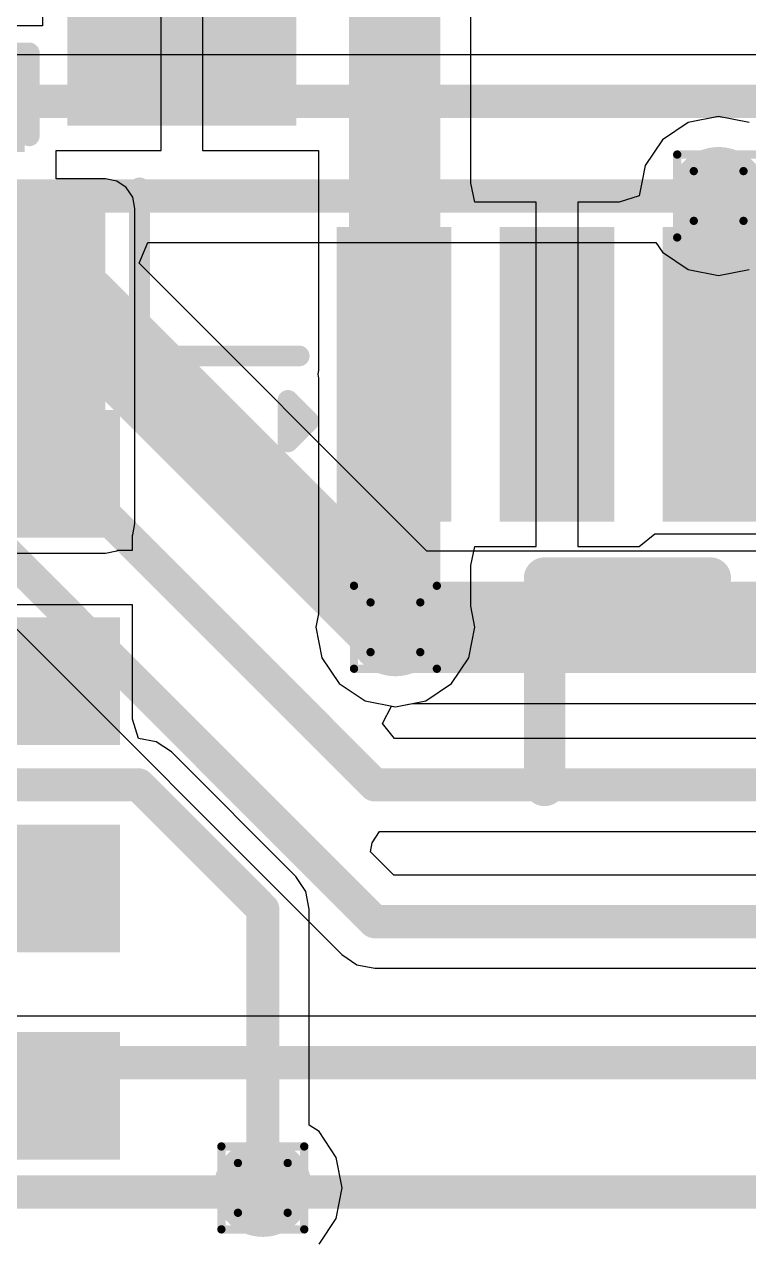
# Model space of a CAD drawing. Header units: inches. Extents: x -8 to 210, y -39 to 109.
# Drawn here: x 30.26 to 34.7, y 46.35 to 53.78 of the extents above; entities that cross this region are included whole.
import ezdxf

# ---------------------------------------------------------------- set-up
doc = ezdxf.new("R2010")
doc.units = ezdxf.units.IN
for name, color, linetype in [('Bottom Layer', 5, 'Continuous'), ('Drill Drawing', 1, 'Continuous'), ('Top Layer', 1, 'Continuous'), ('Top Overlay', 2, 'Continuous'), ('Top Paste', 8, 'Continuous'), ('Top Solder', 216, 'Continuous'), ('Via Holes', 16, 'Continuous')]:
    doc.layers.add(name, color=color, linetype=linetype)

# ---------------------------------------------------------------- blocks, each defined once
blk = doc.blocks.new('SOIC_8__208______21')
at = {"layer": 'Top Layer'}
for points in [[(-4.41, 2.195), (-2.8, 2.195), (-2.8, 1.615), (-4.41, 1.615)], [(2.8, 2.195), (4.41, 2.195), (4.41, 1.615), (2.8, 1.615)], [(-4.41, 0.925), (-2.8, 0.925), (-2.8, 0.345), (-4.41, 0.345)], [(2.8, 0.925), (4.41, 0.925), (4.41, 0.345), (2.8, 0.345)], [(-4.41, -0.345), (-2.8, -0.345), (-2.8, -0.925), (-4.41, -0.925)], [(2.8, -0.345), (4.41, -0.345), (4.41, -0.925), (2.8, -0.925)], [(-4.41, -1.615), (-2.8, -1.615), (-2.8, -2.195), (-4.41, -2.195)], [(2.8, -1.615), (4.41, -1.615), (4.41, -2.195), (2.8, -2.195)]]:
    blk.add_hatch(color=1, dxfattribs=at).paths.add_polyline_path(points)
at = {"layer": 'Top Overlay'}
blk.add_hatch(color=2, dxfattribs=at).paths.add_polyline_path([(-2.6924, 1.6246), (-2.3368, 1.6246), (-2.3368, 2.2088), (-2.6924, 2.2088)])
at = {"layer": 'Top Paste'}
for points in [[(-4.41, 2.195), (-2.8, 2.195), (-2.8, 1.615), (-4.41, 1.615)], [(2.8, 2.195), (4.41, 2.195), (4.41, 1.615), (2.8, 1.615)], [(-4.41, 0.925), (-2.8, 0.925), (-2.8, 0.345), (-4.41, 0.345)], [(2.8, 0.925), (4.41, 0.925), (4.41, 0.345), (2.8, 0.345)], [(-4.41, -0.345), (-2.8, -0.345), (-2.8, -0.925), (-4.41, -0.925)], [(2.8, -0.345), (4.41, -0.345), (4.41, -0.925), (2.8, -0.925)], [(-4.41, -1.615), (-2.8, -1.615), (-2.8, -2.195), (-4.41, -2.195)], [(2.8, -1.615), (4.41, -1.615), (4.41, -2.195), (2.8, -2.195)]]:
    blk.add_hatch(color=8, dxfattribs=at).paths.add_polyline_path(points)
at = {"layer": 'Top Solder'}
for points in [[(-4.5116, 2.2966), (-2.6984, 2.2966), (-2.6984, 1.5134), (-4.5116, 1.5134)], [(2.6984, 2.2966), (4.5116, 2.2966), (4.5116, 1.5134), (2.6984, 1.5134)], [(-4.5116, 1.0266), (-2.6984, 1.0266), (-2.6984, 0.2434), (-4.5116, 0.2434)], [(2.6984, 1.0266), (4.5116, 1.0266), (4.5116, 0.2434), (2.6984, 0.2434)], [(-4.5116, -0.2434), (-2.6984, -0.2434), (-2.6984, -1.0266), (-4.5116, -1.0266)], [(2.6984, -0.2434), (4.5116, -0.2434), (4.5116, -1.0266), (2.6984, -1.0266)], [(-4.5116, -1.5134), (-2.6984, -1.5134), (-2.6984, -2.2966), (-4.5116, -2.2966)], [(2.6984, -1.5134), (4.5116, -1.5134), (4.5116, -2.2966), (2.6984, -2.2966)]]:
    blk.add_hatch(color=216, dxfattribs=at).paths.add_polyline_path(points)
at = {"layer": 'Top Overlay'}
for points in [[(-2.69, 2.69, 0.127, 0.127, 0), (2.69, 2.69, 0.127, 0.127, 0)], [(-4.699, 2.0574, 0.127, 0.127, 0), (-4.572, 1.9304, 0.127, 0.127, 0)], [(-4.699, 1.8034, 0.127, 0.127, 0), (-4.699, 2.0574, 0.127, 0.127, 0)], [(-4.699, 1.8034, 0.127, 0.127, 0), (-4.572, 1.9304, 0.127, 0.127, 0)], [(-2.69, -2.69, 0.127, 0.127, 0), (2.69, -2.69, 0.127, 0.127, 0)]]:
    blk.add_lwpolyline(points, format="xyseb", dxfattribs=at)
for points in [[(-2.7217, 2.69, 0.0635, 0.0635, 1), (-2.6582, 2.69, 0.0635, 0.0635, 1)], [(2.6582, 2.69, 0.0635, 0.0635, 1), (2.7217, 2.69, 0.0635, 0.0635, 1)], [(-4.7307, 2.0574, 0.0635, 0.0635, 1), (-4.6672, 2.0574, 0.0635, 0.0635, 1)], [(-4.7307, 2.0574, 0.0635, 0.0635, 1), (-4.6672, 2.0574, 0.0635, 0.0635, 1)], [(-4.6037, 1.9304, 0.0635, 0.0635, 1), (-4.5402, 1.9304, 0.0635, 0.0635, 1)], [(-4.6037, 1.9304, 0.0635, 0.0635, 1), (-4.5402, 1.9304, 0.0635, 0.0635, 1)], [(-4.7307, 1.8034, 0.0635, 0.0635, 1), (-4.6672, 1.8034, 0.0635, 0.0635, 1)], [(-4.7307, 1.8034, 0.0635, 0.0635, 1), (-4.6672, 1.8034, 0.0635, 0.0635, 1)], [(-2.7217, -2.69, 0.0635, 0.0635, 1), (-2.6582, -2.69, 0.0635, 0.0635, 1)], [(2.6582, -2.69, 0.0635, 0.0635, 1), (2.7217, -2.69, 0.0635, 0.0635, 1)]]:
    blk.add_lwpolyline(points, format="xyseb", close=True, dxfattribs=at)
blk = doc.blocks.new('V________T______87')
at = {"layer": 'Top Layer'}
for points in [[(-4.4, 2.1625), (-3.2, 2.1625), (-3.2, 0.3625), (-4.4, 0.3625)], [(3.2, 2.1625), (4.4, 2.1625), (4.4, 0.3625), (3.2, 0.3625)], [(-2.75, -0.4625), (-2.25, -0.4625), (-2.25, -2.0625), (-2.75, -2.0625)], [(-1.75, -0.4625), (-1.25, -0.4625), (-1.25, -2.0625), (-1.75, -2.0625)], [(-0.75, -0.4625), (-0.25, -0.4625), (-0.25, -2.0625), (-0.75, -2.0625)], [(0.25, -0.4625), (0.75, -0.4625), (0.75, -2.0625), (0.25, -2.0625)], [(1.25, -0.4625), (1.75, -0.4625), (1.75, -2.0625), (1.25, -2.0625)], [(2.25, -0.4625), (2.75, -0.4625), (2.75, -2.0625), (2.25, -2.0625)]]:
    blk.add_hatch(color=1, dxfattribs=at).paths.add_polyline_path(points)
at = {"layer": 'Top Paste'}
for points in [[(-4.4, 2.1625), (-3.2, 2.1625), (-3.2, 0.3625), (-4.4, 0.3625)], [(3.2, 2.1625), (4.4, 2.1625), (4.4, 0.3625), (3.2, 0.3625)], [(-2.75, -0.4625), (-2.25, -0.4625), (-2.25, -2.0625), (-2.75, -2.0625)], [(-1.75, -0.4625), (-1.25, -0.4625), (-1.25, -2.0625), (-1.75, -2.0625)], [(-0.75, -0.4625), (-0.25, -0.4625), (-0.25, -2.0625), (-0.75, -2.0625)], [(0.25, -0.4625), (0.75, -0.4625), (0.75, -2.0625), (0.25, -2.0625)], [(1.25, -0.4625), (1.75, -0.4625), (1.75, -2.0625), (1.25, -2.0625)], [(2.25, -0.4625), (2.75, -0.4625), (2.75, -2.0625), (2.25, -2.0625)]]:
    blk.add_hatch(color=8, dxfattribs=at).paths.add_polyline_path(points)
at = {"layer": 'Top Solder'}
for points in [[(-4.5016, 2.2641), (-3.0984, 2.2641), (-3.0984, 0.2609), (-4.5016, 0.2609)], [(3.0984, 2.2641), (4.5016, 2.2641), (4.5016, 0.2609), (3.0984, 0.2609)], [(-2.8516, -0.3609), (-2.1484, -0.3609), (-2.1484, -2.1641), (-2.8516, -2.1641)], [(-1.8516, -0.3609), (-1.1484, -0.3609), (-1.1484, -2.1641), (-1.8516, -2.1641)], [(-0.8516, -0.3609), (-0.1484, -0.3609), (-0.1484, -2.1641), (-0.8516, -2.1641)], [(0.1484, -0.3609), (0.8516, -0.3609), (0.8516, -2.1641), (0.1484, -2.1641)], [(1.1484, -0.3609), (1.8516, -0.3609), (1.8516, -2.1641), (1.1484, -2.1641)], [(2.1484, -0.3609), (2.8516, -0.3609), (2.8516, -2.1641), (2.1484, -2.1641)]]:
    blk.add_hatch(color=216, dxfattribs=at).paths.add_polyline_path(points)
at = {"layer": 'Top Overlay'}
for points in [[(-2.8844, 2.1732, 0.127, 0.127, 0), (2.9322, 2.1732, 0.127, 0.127, 0)], [(-4.0592, -1.15, 0.127, 0.127, 0), (-4.0592, -0.1204, 0.127, 0.127, 0)], [(4.0592, -1.15, 0.127, 0.127, 0), (4.0592, -0.1204, 0.127, 0.127, 0)], [(-4.0592, -1.15, 0.127, 0.127, 0), (-3.0804, -1.15, 0.127, 0.127, 0)], [(3.0804, -1.15, 0.127, 0.127, 0), (4.0592, -1.15, 0.127, 0.127, 0)], [(-3.1496, -1.4224, 0.127, 0.127, 0), (-3.0226, -1.5494, 0.127, 0.127, 0)], [(-3.1496, -1.6764, 0.127, 0.127, 0), (-3.1496, -1.4224, 0.127, 0.127, 0)], [(-3.1496, -1.6764, 0.127, 0.127, 0), (-3.0226, -1.5494, 0.127, 0.127, 0)]]:
    blk.add_lwpolyline(points, format="xyseb", dxfattribs=at)
for points in [[(-2.9161, 2.1732, 0.0635, 0.0635, 1), (-2.8526, 2.1732, 0.0635, 0.0635, 1)], [(2.9005, 2.1732, 0.0635, 0.0635, 1), (2.964, 2.1732, 0.0635, 0.0635, 1)], [(-4.0909, -0.1204, 0.0635, 0.0635, 1), (-4.0274, -0.1204, 0.0635, 0.0635, 1)], [(4.0275, -0.1204, 0.0635, 0.0635, 1), (4.091, -0.1204, 0.0635, 0.0635, 1)], [(-4.0909, -1.15, 0.0635, 0.0635, 1), (-4.0274, -1.15, 0.0635, 0.0635, 1)], [(-4.0909, -1.15, 0.0635, 0.0635, 1), (-4.0274, -1.15, 0.0635, 0.0635, 1)], [(-3.1122, -1.15, 0.0635, 0.0635, 1), (-3.0487, -1.15, 0.0635, 0.0635, 1)], [(3.0487, -1.15, 0.0635, 0.0635, 1), (3.1122, -1.15, 0.0635, 0.0635, 1)], [(4.0275, -1.15, 0.0635, 0.0635, 1), (4.091, -1.15, 0.0635, 0.0635, 1)], [(4.0275, -1.15, 0.0635, 0.0635, 1), (4.091, -1.15, 0.0635, 0.0635, 1)], [(-3.1814, -1.4224, 0.0635, 0.0635, 1), (-3.1178, -1.4224, 0.0635, 0.0635, 1)], [(-3.1814, -1.4224, 0.0635, 0.0635, 1), (-3.1178, -1.4224, 0.0635, 0.0635, 1)], [(-3.0543, -1.5494, 0.0635, 0.0635, 1), (-2.9909, -1.5494, 0.0635, 0.0635, 1)], [(-3.0543, -1.5494, 0.0635, 0.0635, 1), (-2.9909, -1.5494, 0.0635, 0.0635, 1)], [(-3.1814, -1.6764, 0.0635, 0.0635, 1), (-3.1178, -1.6764, 0.0635, 0.0635, 1)], [(-3.1814, -1.6764, 0.0635, 0.0635, 1), (-3.1178, -1.6764, 0.0635, 0.0635, 1)]]:
    blk.add_lwpolyline(points, format="xyseb", close=True, dxfattribs=at)
blk = doc.blocks.new('C___0402_136')
at = {"layer": 'Top Layer'}
for points in [[(-0.6985, -0.3175), (-0.6985, 0.3175), (-0.2413, 0.3175), (-0.2413, -0.3175)], [(0.2413, -0.3175), (0.2413, 0.3175), (0.6985, 0.3175), (0.6985, -0.3175)]]:
    blk.add_hatch(color=1, dxfattribs=at).paths.add_polyline_path(points)
at = {"layer": 'Top Paste'}
for points in [[(-0.6985, -0.3175), (-0.6985, 0.3175), (-0.2413, 0.3175), (-0.2413, -0.3175)], [(0.2413, -0.3175), (0.2413, 0.3175), (0.6985, 0.3175), (0.6985, -0.3175)]]:
    blk.add_hatch(color=8, dxfattribs=at).paths.add_polyline_path(points)
at = {"layer": 'Top Solder'}
for points in [[(-0.7585, -0.3775), (-0.7585, 0.3775), (-0.1813, 0.3775), (-0.1813, -0.3775)], [(0.1813, -0.3775), (0.1813, 0.3775), (0.7585, 0.3775), (0.7585, -0.3775)]]:
    blk.add_hatch(color=216, dxfattribs=at).paths.add_polyline_path(points)
at = {"layer": 'Top Overlay'}
for points in [[(-0.7874, -0.4064, 0.127, 0.127, 0), (-0.7874, 0.4064, 0.127, 0.127, 0)], [(-0.2794, 0.4064, 0.127, 0.127, 0), (-0.7874, 0.4064, 0.127, 0.127, 0)], [(0.7874, 0.4064, 0.127, 0.127, 0), (0.2794, 0.4064, 0.127, 0.127, 0)], [(0.7874, -0.4064, 0.127, 0.127, 0), (0.7874, 0.4064, 0.127, 0.127, 0)], [(-0.2794, -0.4064, 0.127, 0.127, 0), (-0.7874, -0.4064, 0.127, 0.127, 0)], [(0.7874, -0.4064, 0.127, 0.127, 0), (0.2794, -0.4064, 0.127, 0.127, 0)]]:
    blk.add_lwpolyline(points, format="xyseb", dxfattribs=at)
for points in [[(-0.8191, 0.4064, 0.0635, 0.0635, 1), (-0.7556, 0.4064, 0.0635, 0.0635, 1)], [(-0.8191, 0.4064, 0.0635, 0.0635, 1), (-0.7556, 0.4064, 0.0635, 0.0635, 1)], [(-0.3111, 0.4064, 0.0635, 0.0635, 1), (-0.2477, 0.4064, 0.0635, 0.0635, 1)], [(0.2477, 0.4064, 0.0635, 0.0635, 1), (0.3111, 0.4064, 0.0635, 0.0635, 1)], [(0.7556, 0.4064, 0.0635, 0.0635, 1), (0.8191, 0.4064, 0.0635, 0.0635, 1)], [(0.7556, 0.4064, 0.0635, 0.0635, 1), (0.8191, 0.4064, 0.0635, 0.0635, 1)], [(-0.8191, -0.4064, 0.0635, 0.0635, 1), (-0.7556, -0.4064, 0.0635, 0.0635, 1)], [(-0.8191, -0.4064, 0.0635, 0.0635, 1), (-0.7556, -0.4064, 0.0635, 0.0635, 1)], [(-0.3111, -0.4064, 0.0635, 0.0635, 1), (-0.2477, -0.4064, 0.0635, 0.0635, 1)], [(0.2477, -0.4064, 0.0635, 0.0635, 1), (0.3111, -0.4064, 0.0635, 0.0635, 1)], [(0.7556, -0.4064, 0.0635, 0.0635, 1), (0.8191, -0.4064, 0.0635, 0.0635, 1)], [(0.7556, -0.4064, 0.0635, 0.0635, 1), (0.8191, -0.4064, 0.0635, 0.0635, 1)]]:
    blk.add_lwpolyline(points, format="xyseb", close=True, dxfattribs=at)

msp = doc.modelspace()

# ---------------------------------------------------------------- hatches: boundary and pattern name
at = {"layer": 'Bottom Layer'}
h = msp.add_hatch(color=5, dxfattribs=at)
edge = h.paths.add_edge_path()
edge.add_arc((34.5186, 52.7304), 0.3, 0, 360)
h = msp.add_hatch(color=5, dxfattribs=at)
edge = h.paths.add_edge_path()
edge.add_arc((32.5374, 50.0888), 0.3, 0, 360)
h = msp.add_hatch(color=5, dxfattribs=at)
edge = h.paths.add_edge_path()
edge.add_arc((31.7246, 46.655), 0.3, 0, 360)
at = {"layer": 'Top Layer'}
h = msp.add_hatch(color=1, dxfattribs=at)
edge = h.paths.add_edge_path()
edge.add_arc((34.5186, 52.7304), 0.3, 0, 360)
msp.add_hatch(color=1, dxfattribs=at).paths.add_polyline_path([(28.448, 50.7238), (30.7594, 50.7238), (30.7594, 52.6542), (28.448, 52.6542)])
h = msp.add_hatch(color=1, dxfattribs=at)
edge = h.paths.add_edge_path()
edge.add_arc((32.5374, 50.0888), 0.3, 0, 360)
h = msp.add_hatch(color=1, dxfattribs=at)
edge = h.paths.add_edge_path()
edge.add_arc((31.7246, 46.655), 0.3, 0, 360)
at = {"layer": 'Via Holes'}
h = msp.add_hatch(color=7, dxfattribs=at)
edge = h.paths.add_edge_path()
edge.add_arc((34.5186, 52.7304), 0.15, 0, 360)
h = msp.add_hatch(color=7, dxfattribs=at)
edge = h.paths.add_edge_path()
edge.add_arc((32.5374, 50.0888), 0.15, 0, 360)
h = msp.add_hatch(color=7, dxfattribs=at)
edge = h.paths.add_edge_path()
edge.add_arc((31.7246, 46.655), 0.15, 0, 360)

# ---------------------------------------------------------------- linework, layer by layer
at = {"layer": 'Bottom Layer'}
for p, q in [((35.1503, 53.5947), (13.7112, 53.5947)), ((30.9669, 52.3185), (31.0195, 52.4455)), ((31.0195, 52.4455), (34.1343, 52.4455)), ((34.1343, 52.4455), (34.1741, 52.3859)), ((34.1741, 52.3859), (34.3322, 52.2803)), ((32.7305, 50.555), (30.9669, 52.3185)), ((34.3322, 52.2803), (34.5186, 52.2432)), ((34.5186, 52.2432), (34.705, 52.2803)), ((29.5434, 50.7495), (32.209, 48.084)), ((40.0558, 50.555), (32.7305, 50.555)), ((32.4583, 49.5002), (32.5134, 49.6064)), ((32.5134, 49.6064), (32.5374, 49.6016)), ((32.5374, 49.6016), (32.643, 49.6226)), ((32.643, 49.6226), (39.8627, 49.6226)), ((32.532, 49.4085), (32.4583, 49.5002)), ((39.3151, 49.4085), (32.532, 49.4085)), ((32.3956, 48.7687), (32.4396, 48.8387)), ((32.4396, 48.8387), (39.1972, 48.8387)), ((32.3842, 48.7144), (32.3956, 48.7687)), ((32.5284, 48.5703), (32.3842, 48.7144)), ((38.7858, 48.5703), (32.5284, 48.5703)), ((32.209, 48.084), (32.209, 48.084)), ((32.209, 48.084), (32.3014, 48.0222)), ((32.3014, 48.0222), (32.4104, 48.0005)), ((32.4104, 48.0005), (32.4104, 48.0005)), ((32.4104, 48.0005), (36.3346, 48.0005)), ((36.1409, 47.7067), (29.4386, 47.7067))]:
    msp.add_line(p, q, dxfattribs=at)
for points in [[(13.7112, 53.3098, 0.2032, 0.2032, 0), (35.5346, 53.3098, 0.2032, 0.2032, 0)], [(14.2762, 52.7304, 0.2032, 0.2032, 0), (34.5186, 52.7304, 0.2032, 0.2032, 0)], [(19.9898, 52.0446, 0.5588, 0.5588, 0), (30.5816, 52.0446, 0.5588, 0.5588, 0)], [(30.5816, 52.0446, 0.5588, 0.5588, 0), (32.5374, 50.0888, 0.5588, 0.5588, 0)], [(30.1186, 51.4154, 0.2032, 0.2032, 0), (32.4104, 49.1236, 0.2032, 0.2032, 0)], [(29.6614, 51.0344, 0.2032, 0.2032, 0), (32.4104, 48.2854, 0.2032, 0.2032, 0)], [(32.5374, 50.0888, 0.5588, 0.5588, 0), (40.0558, 50.0888, 0.5588, 0.5588, 0)], [(32.4104, 49.1236, 0.2032, 0.2032, 0), (39.3152, 49.1236, 0.2032, 0.2032, 0)], [(32.4104, 48.2854, 0.2032, 0.2032, 0), (38.7858, 48.2854, 0.2032, 0.2032, 0)], [(29.4386, 47.4218, 0.2032, 0.2032, 0), (36.5252, 47.4218, 0.2032, 0.2032, 0)], [(31.7246, 46.6296, 0.2032, 0.2032, 0), (31.7246, 46.655, 0.2032, 0.2032, 0)], [(31.7246, 46.6296, 0.2032, 0.2032, 0), (38.9938, 46.6296, 0.2032, 0.2032, 0)]]:
    msp.add_lwpolyline(points, format="xyseb", dxfattribs=at)
for points in [[(34.4678, 52.7304, 0.1016, 0.1016, 1), (34.5694, 52.7304, 0.1016, 0.1016, 1)], [(30.4419, 52.0446, 0.2794, 0.2794, 1), (30.7213, 52.0446, 0.2794, 0.2794, 1)], [(30.4419, 52.0446, 0.2794, 0.2794, 1), (30.7213, 52.0446, 0.2794, 0.2794, 1)], [(32.3977, 50.0888, 0.2794, 0.2794, 1), (32.6771, 50.0888, 0.2794, 0.2794, 1)], [(32.3977, 50.0888, 0.2794, 0.2794, 1), (32.6771, 50.0888, 0.2794, 0.2794, 1)], [(32.3596, 49.1236, 0.1016, 0.1016, 1), (32.4612, 49.1236, 0.1016, 0.1016, 1)], [(32.3596, 49.1236, 0.1016, 0.1016, 1), (32.4612, 49.1236, 0.1016, 0.1016, 1)], [(32.3596, 48.2854, 0.1016, 0.1016, 1), (32.4612, 48.2854, 0.1016, 0.1016, 1)], [(32.3596, 48.2854, 0.1016, 0.1016, 1), (32.4612, 48.2854, 0.1016, 0.1016, 1)], [(31.6738, 46.655, 0.1016, 0.1016, 1), (31.7754, 46.655, 0.1016, 0.1016, 1)], [(31.6738, 46.6296, 0.1016, 0.1016, 1), (31.7754, 46.6296, 0.1016, 0.1016, 1)], [(31.6738, 46.6296, 0.1016, 0.1016, 1), (31.7754, 46.6296, 0.1016, 0.1016, 1)]]:
    msp.add_lwpolyline(points, format="xyseb", close=True, dxfattribs=at)
at = {"layer": 'Drill Drawing'}
for points in [[(34.2646, 52.9844, 0.0508, 0.0508, 0), (34.7726, 52.9844, 0.0508, 0.0508, 0)], [(34.2646, 52.4764, 0.0508, 0.0508, 0), (34.2646, 52.9844, 0.0508, 0.0508, 0)], [(34.3662, 52.8828, 0.0508, 0.0508, 0), (34.671, 52.8828, 0.0508, 0.0508, 0)], [(34.3662, 52.578, 0.0508, 0.0508, 0), (34.3662, 52.8828, 0.0508, 0.0508, 0)], [(34.671, 52.578, 0.0508, 0.0508, 0), (34.671, 52.8828, 0.0508, 0.0508, 0)], [(34.3662, 52.578, 0.0508, 0.0508, 0), (34.671, 52.578, 0.0508, 0.0508, 0)], [(34.2646, 52.4764, 0.0508, 0.0508, 0), (34.7726, 52.4764, 0.0508, 0.0508, 0)], [(32.2834, 50.3428, 0.0508, 0.0508, 0), (32.7914, 50.3428, 0.0508, 0.0508, 0)], [(32.2834, 49.8348, 0.0508, 0.0508, 0), (32.2834, 50.3428, 0.0508, 0.0508, 0)], [(32.7914, 49.8348, 0.0508, 0.0508, 0), (32.7914, 50.3428, 0.0508, 0.0508, 0)], [(32.385, 50.2412, 0.0508, 0.0508, 0), (32.6898, 50.2412, 0.0508, 0.0508, 0)], [(32.385, 49.9364, 0.0508, 0.0508, 0), (32.385, 50.2412, 0.0508, 0.0508, 0)], [(32.6898, 49.9364, 0.0508, 0.0508, 0), (32.6898, 50.2412, 0.0508, 0.0508, 0)], [(32.385, 49.9364, 0.0508, 0.0508, 0), (32.6898, 49.9364, 0.0508, 0.0508, 0)], [(32.2834, 49.8348, 0.0508, 0.0508, 0), (32.7914, 49.8348, 0.0508, 0.0508, 0)], [(31.4706, 46.909, 0.0508, 0.0508, 0), (31.9786, 46.909, 0.0508, 0.0508, 0)], [(31.4706, 46.401, 0.0508, 0.0508, 0), (31.4706, 46.909, 0.0508, 0.0508, 0)], [(31.9786, 46.401, 0.0508, 0.0508, 0), (31.9786, 46.909, 0.0508, 0.0508, 0)], [(31.5722, 46.8074, 0.0508, 0.0508, 0), (31.877, 46.8074, 0.0508, 0.0508, 0)], [(31.5722, 46.5026, 0.0508, 0.0508, 0), (31.5722, 46.8074, 0.0508, 0.0508, 0)], [(31.877, 46.5026, 0.0508, 0.0508, 0), (31.877, 46.8074, 0.0508, 0.0508, 0)], [(31.5722, 46.5026, 0.0508, 0.0508, 0), (31.877, 46.5026, 0.0508, 0.0508, 0)], [(31.4706, 46.401, 0.0508, 0.0508, 0), (31.9786, 46.401, 0.0508, 0.0508, 0)]]:
    msp.add_lwpolyline(points, format="xyseb", dxfattribs=at)
for points in [[(34.2519, 52.9844, 0.0254, 0.0254, 1), (34.2773, 52.9844, 0.0254, 0.0254, 1)], [(34.2519, 52.9844, 0.0254, 0.0254, 1), (34.2773, 52.9844, 0.0254, 0.0254, 1)], [(34.3535, 52.8828, 0.0254, 0.0254, 1), (34.3789, 52.8828, 0.0254, 0.0254, 1)], [(34.3535, 52.8828, 0.0254, 0.0254, 1), (34.3789, 52.8828, 0.0254, 0.0254, 1)], [(34.6583, 52.8828, 0.0254, 0.0254, 1), (34.6837, 52.8828, 0.0254, 0.0254, 1)], [(34.6583, 52.8828, 0.0254, 0.0254, 1), (34.6837, 52.8828, 0.0254, 0.0254, 1)], [(34.3535, 52.578, 0.0254, 0.0254, 1), (34.3789, 52.578, 0.0254, 0.0254, 1)], [(34.3535, 52.578, 0.0254, 0.0254, 1), (34.3789, 52.578, 0.0254, 0.0254, 1)], [(34.6583, 52.578, 0.0254, 0.0254, 1), (34.6837, 52.578, 0.0254, 0.0254, 1)], [(34.6583, 52.578, 0.0254, 0.0254, 1), (34.6837, 52.578, 0.0254, 0.0254, 1)], [(34.2519, 52.4764, 0.0254, 0.0254, 1), (34.2773, 52.4764, 0.0254, 0.0254, 1)], [(34.2519, 52.4764, 0.0254, 0.0254, 1), (34.2773, 52.4764, 0.0254, 0.0254, 1)], [(32.2707, 50.3428, 0.0254, 0.0254, 1), (32.2961, 50.3428, 0.0254, 0.0254, 1)], [(32.2707, 50.3428, 0.0254, 0.0254, 1), (32.2961, 50.3428, 0.0254, 0.0254, 1)], [(32.7787, 50.3428, 0.0254, 0.0254, 1), (32.8041, 50.3428, 0.0254, 0.0254, 1)], [(32.7787, 50.3428, 0.0254, 0.0254, 1), (32.8041, 50.3428, 0.0254, 0.0254, 1)], [(32.3723, 50.2412, 0.0254, 0.0254, 1), (32.3977, 50.2412, 0.0254, 0.0254, 1)], [(32.3723, 50.2412, 0.0254, 0.0254, 1), (32.3977, 50.2412, 0.0254, 0.0254, 1)], [(32.6771, 50.2412, 0.0254, 0.0254, 1), (32.7025, 50.2412, 0.0254, 0.0254, 1)], [(32.6771, 50.2412, 0.0254, 0.0254, 1), (32.7025, 50.2412, 0.0254, 0.0254, 1)], [(32.3723, 49.9364, 0.0254, 0.0254, 1), (32.3977, 49.9364, 0.0254, 0.0254, 1)], [(32.3723, 49.9364, 0.0254, 0.0254, 1), (32.3977, 49.9364, 0.0254, 0.0254, 1)], [(32.6771, 49.9364, 0.0254, 0.0254, 1), (32.7025, 49.9364, 0.0254, 0.0254, 1)], [(32.6771, 49.9364, 0.0254, 0.0254, 1), (32.7025, 49.9364, 0.0254, 0.0254, 1)], [(32.2707, 49.8348, 0.0254, 0.0254, 1), (32.2961, 49.8348, 0.0254, 0.0254, 1)], [(32.2707, 49.8348, 0.0254, 0.0254, 1), (32.2961, 49.8348, 0.0254, 0.0254, 1)], [(32.7787, 49.8348, 0.0254, 0.0254, 1), (32.8041, 49.8348, 0.0254, 0.0254, 1)], [(32.7787, 49.8348, 0.0254, 0.0254, 1), (32.8041, 49.8348, 0.0254, 0.0254, 1)], [(31.4579, 46.909, 0.0254, 0.0254, 1), (31.4833, 46.909, 0.0254, 0.0254, 1)], [(31.4579, 46.909, 0.0254, 0.0254, 1), (31.4833, 46.909, 0.0254, 0.0254, 1)], [(31.9659, 46.909, 0.0254, 0.0254, 1), (31.9913, 46.909, 0.0254, 0.0254, 1)], [(31.9659, 46.909, 0.0254, 0.0254, 1), (31.9913, 46.909, 0.0254, 0.0254, 1)], [(31.5595, 46.8074, 0.0254, 0.0254, 1), (31.5849, 46.8074, 0.0254, 0.0254, 1)], [(31.5595, 46.8074, 0.0254, 0.0254, 1), (31.5849, 46.8074, 0.0254, 0.0254, 1)], [(31.8643, 46.8074, 0.0254, 0.0254, 1), (31.8897, 46.8074, 0.0254, 0.0254, 1)], [(31.8643, 46.8074, 0.0254, 0.0254, 1), (31.8897, 46.8074, 0.0254, 0.0254, 1)], [(31.5595, 46.5026, 0.0254, 0.0254, 1), (31.5849, 46.5026, 0.0254, 0.0254, 1)], [(31.5595, 46.5026, 0.0254, 0.0254, 1), (31.5849, 46.5026, 0.0254, 0.0254, 1)], [(31.8643, 46.5026, 0.0254, 0.0254, 1), (31.8897, 46.5026, 0.0254, 0.0254, 1)], [(31.8643, 46.5026, 0.0254, 0.0254, 1), (31.8897, 46.5026, 0.0254, 0.0254, 1)], [(31.4579, 46.401, 0.0254, 0.0254, 1), (31.4833, 46.401, 0.0254, 0.0254, 1)], [(31.4579, 46.401, 0.0254, 0.0254, 1), (31.4833, 46.401, 0.0254, 0.0254, 1)], [(31.9659, 46.401, 0.0254, 0.0254, 1), (31.9913, 46.401, 0.0254, 0.0254, 1)], [(31.9659, 46.401, 0.0254, 0.0254, 1), (31.9913, 46.401, 0.0254, 0.0254, 1)]]:
    msp.add_lwpolyline(points, format="xyseb", close=True, dxfattribs=at)
at = {"layer": 'Top Layer'}
for p, q in [((31.355, 54.1632), (31.355, 53.0092)), ((30.374, 54.0362), (30.374, 53.7718)), ((31.101, 53.0092), (31.101, 54.0362)), ((32.9989, 52.8088), (32.9989, 53.8788)), ((30.374, 53.7718), (30.0136, 53.7718)), ((34.5186, 53.2176), (34.3322, 53.1805)), ((34.705, 53.1805), (34.5186, 53.2176)), ((34.3322, 53.1805), (34.1741, 53.0749)), ((34.1741, 53.0749), (34.0685, 52.9168)), ((30.4581, 52.8355), (30.4581, 53.0092)), ((30.4581, 53.0092), (31.101, 53.0092)), ((31.355, 53.0092), (32.0665, 53.0092)), ((32.0665, 53.0092), (32.0665, 51.6618)), ((34.0685, 52.9168), (34.0478, 52.8127)), ((30.7594, 52.8355), (30.4581, 52.8355)), ((30.8288, 52.8217), (30.7594, 52.8355)), ((30.8876, 52.7824), (30.8288, 52.8217)), ((30.9269, 52.7236), (30.8876, 52.7824)), ((33.024, 52.6922), (32.9989, 52.8088)), ((34.0478, 52.8127), (34.0314, 52.7304)), ((30.9407, 52.6542), (30.9269, 52.7236)), ((34.0314, 52.7304), (33.9096, 52.6922)), ((30.9407, 50.7238), (30.9407, 52.6542)), ((33.401, 52.6922), (33.024, 52.6922)), ((33.401, 51.6382), (33.401, 52.6922)), ((33.9096, 52.6922), (33.655, 52.6922)), ((33.655, 52.6922), (33.655, 51.6382)), ((32.0665, 51.6618), (32.0618, 51.6382)), ((32.0618, 51.6382), (32.0665, 51.6146)), ((32.0665, 51.6146), (32.0665, 50.1708)), ((33.401, 50.5842), (33.401, 51.6382)), ((33.655, 51.6382), (33.655, 50.5842)), ((30.9269, 50.6544), (30.9407, 50.7238)), ((30.9258, 50.6528), (30.9269, 50.6544)), ((30.9258, 50.5608), (30.9258, 50.6528)), ((34.032, 50.5842), (34.1274, 50.6604)), ((34.1274, 50.6604), (34.159, 50.6604)), ((34.159, 50.6604), (34.9558, 50.6604)), ((28.799, 50.5425), (30.7594, 50.5425)), ((30.7594, 50.5425), (30.8288, 50.5563)), ((30.8288, 50.5563), (30.8355, 50.5608)), ((30.8355, 50.5608), (30.9258, 50.5608)), ((32.9989, 50.4676), (33.024, 50.5842)), ((33.024, 50.5842), (33.1259, 50.5842)), ((33.1259, 50.5842), (33.401, 50.5842)), ((33.655, 50.5842), (34.032, 50.5842)), ((32.9989, 50.218), (32.9989, 50.4676)), ((30.9258, 50.2264), (28.9602, 50.2264)), ((30.9258, 49.525), (30.9258, 50.2264)), ((32.0665, 50.1708), (32.0502, 50.0888)), ((33.0246, 50.0888), (32.9989, 50.218)), ((32.0502, 50.0888), (32.0873, 49.9024)), ((32.9875, 49.9024), (33.0246, 50.0888)), ((32.0873, 49.9024), (32.1929, 49.7443)), ((32.8819, 49.7443), (32.9875, 49.9024)), ((32.1929, 49.7443), (32.351, 49.6387)), ((32.7238, 49.6387), (32.8819, 49.7443)), ((32.351, 49.6387), (32.5374, 49.6016)), ((32.5374, 49.6016), (32.7238, 49.6387)), ((30.9626, 49.4085), (30.9258, 49.525)), ((31.0716, 49.3868), (30.9626, 49.4085)), ((31.164, 49.325), (31.0716, 49.3868)), ((31.926, 48.563), (31.164, 49.325)), ((31.9878, 48.4706), (31.926, 48.563)), ((32.0095, 48.3616), (31.9878, 48.4706)), ((32.0095, 47.0393), (32.0095, 48.3616)), ((32.0095, 48.3616), (32.0095, 48.3616)), ((32.0691, 46.9995), (32.0095, 47.0393)), ((32.1747, 46.8414), (32.0691, 46.9995)), ((32.2118, 46.655), (32.1747, 46.8414)), ((32.1747, 46.4686), (32.2118, 46.655)), ((32.0691, 46.3105), (32.1747, 46.4686))]:
    msp.add_line(p, q, dxfattribs=at)
for points in [[(32.5327, 51.6429, 0.5588, 0.5588, 0), (32.5327, 54.0719, 0.5588, 0.5588, 0)], [(34.5186, 52.7304, 0.2032, 0.2032, 0), (34.5233, 52.7257, 0.2032, 0.2032, 0)], [(34.5233, 51.6429, 0.2032, 0.2032, 0), (34.5233, 52.7257, 0.2032, 0.2032, 0)], [(32.528, 51.6382, 0.5588, 0.5588, 0), (32.5327, 51.6429, 0.5588, 0.5588, 0)], [(32.528, 51.6382, 0.5588, 0.5588, 0), (32.5327, 51.6335, 0.5588, 0.5588, 0)], [(32.5327, 50.0935, 0.5588, 0.5588, 0), (32.5327, 51.6335, 0.5588, 0.5588, 0)], [(34.5233, 51.6429, 0.2032, 0.2032, 0), (34.528, 51.6382, 0.2032, 0.2032, 0)], [(32.5327, 50.0935, 0.5588, 0.5588, 0), (32.5374, 50.0888, 0.5588, 0.5588, 0)], [(26.8986, 49.1236, 0.2032, 0.2032, 0), (30.9626, 49.1236, 0.2032, 0.2032, 0)], [(30.9626, 49.1236, 0.2032, 0.2032, 0), (31.7246, 48.3616, 0.2032, 0.2032, 0)], [(31.7246, 46.6296, 0.2032, 0.2032, 0), (31.7246, 48.3616, 0.2032, 0.2032, 0)], [(27.3002, 46.6296, 0.2032, 0.2032, 0), (31.7246, 46.6296, 0.2032, 0.2032, 0)]]:
    msp.add_lwpolyline(points, format="xyseb", dxfattribs=at)
for points in [[(34.4678, 52.7304, 0.1016, 0.1016, 1), (34.5694, 52.7304, 0.1016, 0.1016, 1)], [(34.4725, 52.7257, 0.1016, 0.1016, 1), (34.5741, 52.7257, 0.1016, 0.1016, 1)], [(34.4725, 52.7257, 0.1016, 0.1016, 1), (34.5741, 52.7257, 0.1016, 0.1016, 1)], [(32.3883, 51.6382, 0.2794, 0.2794, 1), (32.6677, 51.6382, 0.2794, 0.2794, 1)], [(32.3883, 51.6382, 0.2794, 0.2794, 1), (32.6677, 51.6382, 0.2794, 0.2794, 1)], [(32.393, 51.6429, 0.2794, 0.2794, 1), (32.6724, 51.6429, 0.2794, 0.2794, 1)], [(32.393, 51.6429, 0.2794, 0.2794, 1), (32.6724, 51.6429, 0.2794, 0.2794, 1)], [(32.393, 51.6335, 0.2794, 0.2794, 1), (32.6724, 51.6335, 0.2794, 0.2794, 1)], [(32.393, 51.6335, 0.2794, 0.2794, 1), (32.6724, 51.6335, 0.2794, 0.2794, 1)], [(34.4725, 51.6429, 0.1016, 0.1016, 1), (34.5741, 51.6429, 0.1016, 0.1016, 1)], [(34.4725, 51.6429, 0.1016, 0.1016, 1), (34.5741, 51.6429, 0.1016, 0.1016, 1)], [(34.4772, 51.6382, 0.1016, 0.1016, 1), (34.5788, 51.6382, 0.1016, 0.1016, 1)], [(32.393, 50.0935, 0.2794, 0.2794, 1), (32.6724, 50.0935, 0.2794, 0.2794, 1)], [(32.393, 50.0935, 0.2794, 0.2794, 1), (32.6724, 50.0935, 0.2794, 0.2794, 1)], [(32.3977, 50.0888, 0.2794, 0.2794, 1), (32.6771, 50.0888, 0.2794, 0.2794, 1)], [(30.9118, 49.1236, 0.1016, 0.1016, 1), (31.0134, 49.1236, 0.1016, 0.1016, 1)], [(30.9118, 49.1236, 0.1016, 0.1016, 1), (31.0134, 49.1236, 0.1016, 0.1016, 1)], [(31.6738, 48.3616, 0.1016, 0.1016, 1), (31.7754, 48.3616, 0.1016, 0.1016, 1)], [(31.6738, 48.3616, 0.1016, 0.1016, 1), (31.7754, 48.3616, 0.1016, 0.1016, 1)], [(31.6738, 46.6296, 0.1016, 0.1016, 1), (31.7754, 46.6296, 0.1016, 0.1016, 1)], [(31.6738, 46.6296, 0.1016, 0.1016, 1), (31.7754, 46.6296, 0.1016, 0.1016, 1)]]:
    msp.add_lwpolyline(points, format="xyseb", close=True, dxfattribs=at)
at = {"layer": 'Top Overlay'}
for points in [[(33.4516, 50.3902, 0.254, 0.254, 0), (34.4676, 50.3902, 0.254, 0.254, 0)], [(33.4516, 49.1202, 0.254, 0.254, 0), (33.4516, 50.3902, 0.254, 0.254, 0)]]:
    msp.add_lwpolyline(points, format="xyseb", dxfattribs=at)
for points in [[(33.3881, 50.3902, 0.127, 0.127, 1), (33.5151, 50.3902, 0.127, 0.127, 1)], [(33.3881, 50.3902, 0.127, 0.127, 1), (33.5151, 50.3902, 0.127, 0.127, 1)], [(34.4041, 50.3902, 0.127, 0.127, 1), (34.5311, 50.3902, 0.127, 0.127, 1)], [(33.3881, 49.1202, 0.127, 0.127, 1), (33.5151, 49.1202, 0.127, 0.127, 1)]]:
    msp.add_lwpolyline(points, format="xyseb", close=True, dxfattribs=at)

# ---------------------------------------------------------------- block references
for name, p in [('V________T______87', (35.028, 52.9007)), ('SOIC_8__208______21', (26.338, 49.1236))]:
    msp.add_blockref(name, p)
at = {"rotation": 270}
msp.add_blockref('C___0402_136', (29.8866, 52.8193), dxfattribs=at)

doc.saveas('drawing.dxf')
